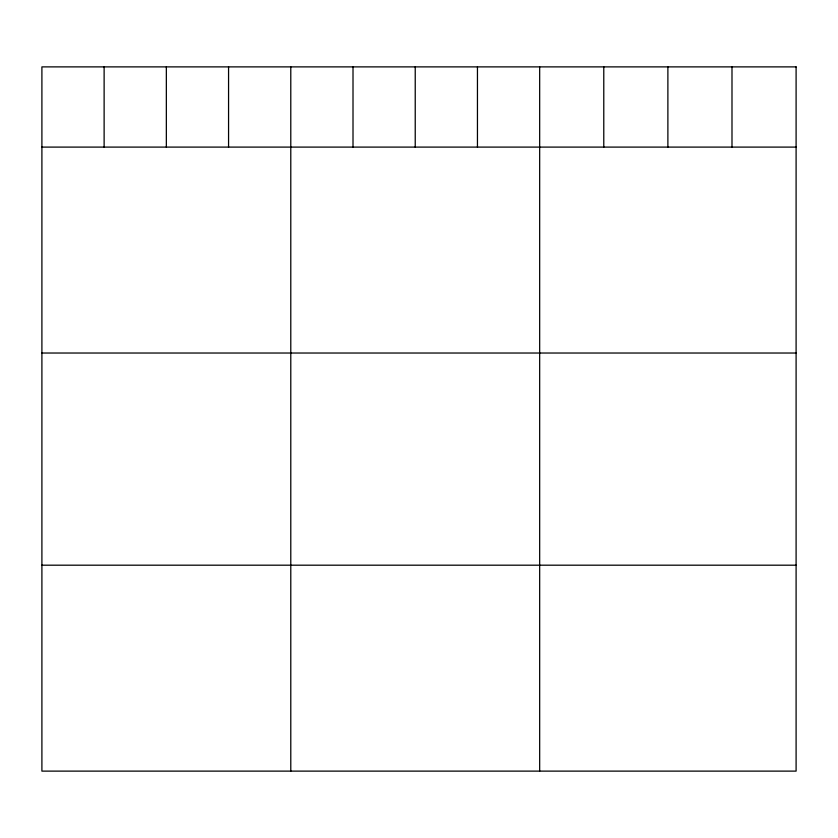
<?xml version="1.0" encoding="UTF-8"?>
<svg xmlns="http://www.w3.org/2000/svg" width="838" height="838" viewBox="0 0 838 838"><rect width="100%" height="100%" fill="white"/><g stroke="black" fill="none" stroke-linecap="round" stroke-linejoin="round"><path stroke-width="1.26" d="M41.9 147.1L796.1 147.1M41.9 353.028L796.1 353.028M41.9 565.189L796.1 565.189M731.993 66.883L731.993 147.1M667.886 66.883L667.886 147.1M603.779 66.883L603.779 147.1M539.672 66.883L539.672 771.117M477.451 66.883L477.451 147.1M415.229 66.883L415.229 147.1M353.008 66.883L353.008 147.1M290.786 66.883L290.786 771.117M228.565 66.883L228.565 147.1M166.343 66.883L166.343 147.1M104.122 66.883L104.122 147.1M796.1 66.883L41.9 66.883L41.9 771.117L796.1 771.117L796.1 66.883"/></g></svg>
